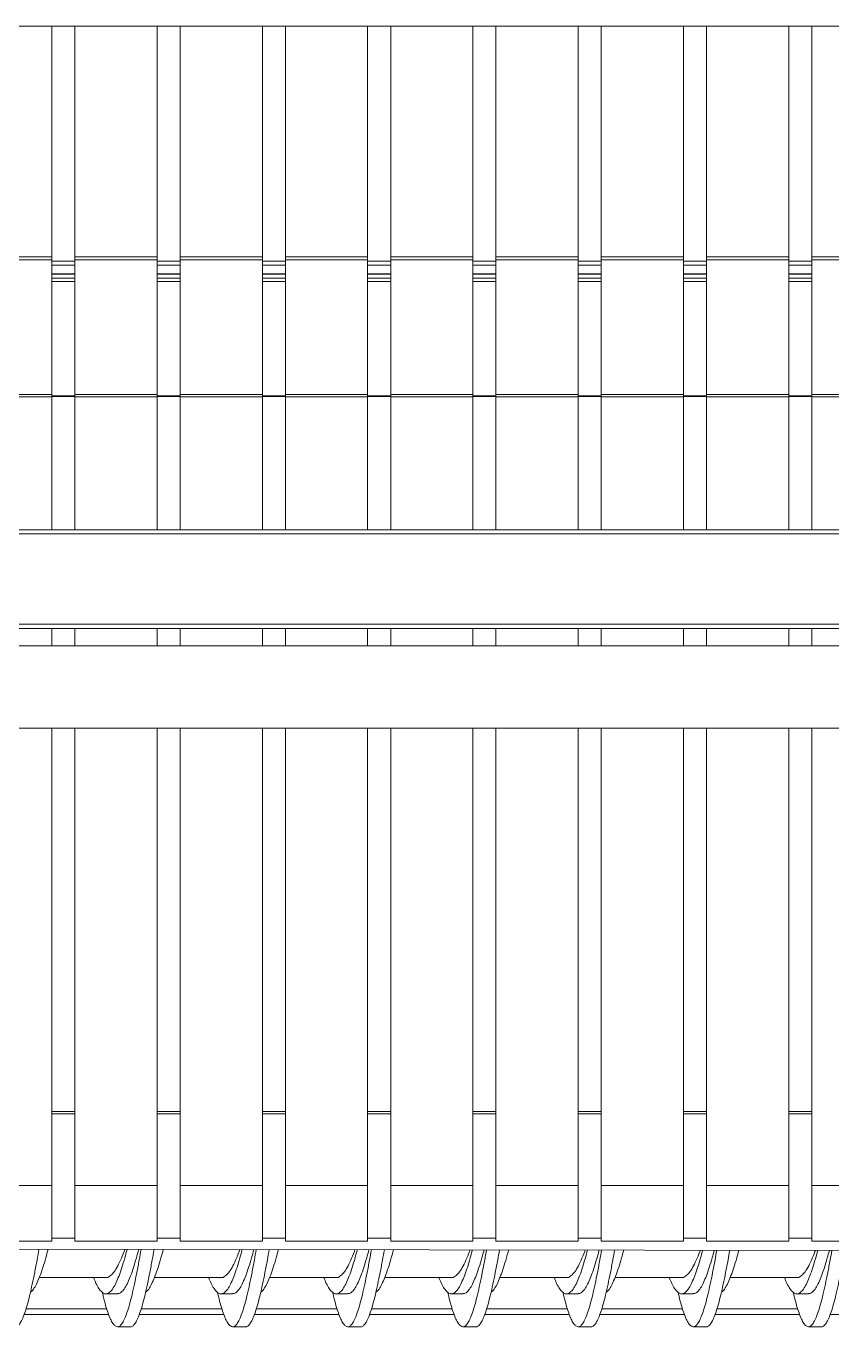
# Model space of a CAD drawing. Header units: millimetres. Extents: x 5343 to 29633, y -275 to 12336.
# Drawn here: x 25761 to 26251, y 1117 to 1908 of the extents above; entities that cross this region are included whole.
import ezdxf

# ---------------------------------------------------------------- set-up
doc = ezdxf.new("R2010")
doc.units = ezdxf.units.MM

msp = doc.modelspace()

# ---------------------------------------------------------------- linework, layer by layer
at = {"linetype": 'Continuous', "lineweight": 15}
for p, q in [((25168.71, 1907.91), (28445.71, 1907.91)), ((25777.08, 1767.62), (25777.08, 1907.91)), ((25791.08, 1767.62), (25791.08, 1907.91)), ((25841.08, 1767.62), (25841.08, 1907.91)), ((25855.08, 1767.62), (25855.08, 1907.91)), ((25905.08, 1767.62), (25905.08, 1907.91)), ((25919.08, 1767.62), (25919.08, 1907.91)), ((25969.08, 1767.62), (25969.08, 1907.91)), ((25983.08, 1767.62), (25983.08, 1907.91)), ((26033.08, 1767.62), (26033.08, 1907.91)), ((26047.08, 1767.62), (26047.08, 1907.91)), ((26097.08, 1767.62), (26097.08, 1907.91)), ((26111.08, 1767.62), (26111.08, 1907.91)), ((26161.08, 1767.62), (26161.08, 1907.91)), ((26175.08, 1767.62), (26175.08, 1907.91)), ((26225.08, 1767.62), (26225.08, 1907.91)), ((26239.08, 1767.62), (26239.08, 1907.91)), ((25777.08, 1767.62), (25727.08, 1767.62)), ((25777.08, 1765.81), (25727.08, 1765.81)), ((25777.08, 1765.81), (25777.08, 1767.62)), ((25777.08, 1683.94), (25777.08, 1765.81)), ((25791.08, 1765.03), (25777.08, 1765.03)), ((25841.08, 1767.62), (25791.08, 1767.62)), ((25791.08, 1765.81), (25791.08, 1767.62)), ((25841.08, 1765.81), (25791.08, 1765.81)), ((25791.08, 1683.94), (25791.08, 1765.81)), ((25841.08, 1765.81), (25841.08, 1767.62)), ((25841.08, 1683.94), (25841.08, 1765.81)), ((25855.08, 1765.03), (25841.08, 1765.03)), ((25905.08, 1767.62), (25855.08, 1767.62)), ((25855.08, 1765.81), (25855.08, 1767.62)), ((25905.08, 1765.81), (25855.08, 1765.81)), ((25855.08, 1683.94), (25855.08, 1765.81)), ((25905.08, 1765.81), (25905.08, 1767.62)), ((25905.08, 1683.94), (25905.08, 1765.81)), ((25919.08, 1765.03), (25905.08, 1765.03)), ((25969.08, 1767.62), (25919.08, 1767.62)), ((25919.08, 1765.81), (25919.08, 1767.62)), ((25969.08, 1765.81), (25919.08, 1765.81)), ((25919.08, 1683.94), (25919.08, 1765.81)), ((25969.08, 1765.81), (25969.08, 1767.62)), ((25969.08, 1683.94), (25969.08, 1765.81)), ((25983.08, 1765.03), (25969.08, 1765.03)), ((26033.08, 1767.62), (25983.08, 1767.62)), ((25983.08, 1765.81), (25983.08, 1767.62)), ((26033.08, 1765.81), (25983.08, 1765.81)), ((25983.08, 1683.94), (25983.08, 1765.81)), ((26033.08, 1765.81), (26033.08, 1767.62)), ((26033.08, 1683.94), (26033.08, 1765.81)), ((26047.08, 1765.03), (26033.08, 1765.03)), ((26097.08, 1767.62), (26047.08, 1767.62)), ((26047.08, 1765.81), (26047.08, 1767.62)), ((26097.08, 1765.81), (26047.08, 1765.81)), ((26047.08, 1683.94), (26047.08, 1765.81)), ((26097.08, 1765.81), (26097.08, 1767.62)), ((26097.08, 1683.94), (26097.08, 1765.81)), ((26111.08, 1765.03), (26097.08, 1765.03)), ((26161.08, 1767.62), (26111.08, 1767.62)), ((26111.08, 1765.81), (26111.08, 1767.62)), ((26161.08, 1765.81), (26111.08, 1765.81)), ((26111.08, 1683.94), (26111.08, 1765.81)), ((26161.08, 1765.81), (26161.08, 1767.62)), ((26161.08, 1683.94), (26161.08, 1765.81)), ((26175.08, 1765.03), (26161.08, 1765.03)), ((26225.08, 1767.62), (26175.08, 1767.62)), ((26175.08, 1765.81), (26175.08, 1767.62)), ((26225.08, 1765.81), (26175.08, 1765.81)), ((26175.08, 1683.94), (26175.08, 1765.81)), ((26225.08, 1765.81), (26225.08, 1767.62)), ((26225.08, 1683.94), (26225.08, 1765.81)), ((26239.08, 1765.03), (26225.08, 1765.03)), ((26289.08, 1767.62), (26239.08, 1767.62)), ((26239.08, 1765.81), (26239.08, 1767.62)), ((26289.08, 1765.81), (26239.08, 1765.81)), ((26239.08, 1683.94), (26239.08, 1765.81)), ((25791.08, 1762.55), (25777.08, 1762.55)), ((25791.08, 1757.21), (25777.08, 1757.21)), ((25777.08, 1757.13), (25791.08, 1757.13)), ((25855.08, 1762.55), (25841.08, 1762.55)), ((25855.08, 1757.21), (25841.08, 1757.21)), ((25841.08, 1757.13), (25855.08, 1757.13)), ((25919.08, 1762.55), (25905.08, 1762.55)), ((25919.08, 1757.21), (25905.08, 1757.21)), ((25905.08, 1757.13), (25919.08, 1757.13)), ((25983.08, 1762.55), (25969.08, 1762.55)), ((25983.08, 1757.21), (25969.08, 1757.21)), ((25969.08, 1757.13), (25983.08, 1757.13)), ((26047.08, 1762.55), (26033.08, 1762.55)), ((26047.08, 1757.21), (26033.08, 1757.21)), ((26033.08, 1757.13), (26047.08, 1757.13)), ((26111.08, 1762.55), (26097.08, 1762.55)), ((26111.08, 1757.21), (26097.08, 1757.21)), ((26097.08, 1757.13), (26111.08, 1757.13)), ((26175.08, 1762.55), (26161.08, 1762.55)), ((26175.08, 1757.21), (26161.08, 1757.21)), ((26161.08, 1757.13), (26175.08, 1757.13)), ((26239.08, 1762.55), (26225.08, 1762.55)), ((26239.08, 1757.21), (26225.08, 1757.21)), ((26225.08, 1757.13), (26239.08, 1757.13)), ((25791.08, 1754.62), (25777.08, 1754.62)), ((25791.08, 1752.72), (25777.08, 1752.72)), ((25855.08, 1754.62), (25841.08, 1754.62)), ((25855.08, 1752.72), (25841.08, 1752.72)), ((25919.08, 1754.62), (25905.08, 1754.62)), ((25919.08, 1752.72), (25905.08, 1752.72)), ((25983.08, 1754.62), (25969.08, 1754.62)), ((25983.08, 1752.72), (25969.08, 1752.72)), ((26047.08, 1754.62), (26033.08, 1754.62)), ((26047.08, 1752.72), (26033.08, 1752.72)), ((26111.08, 1754.62), (26097.08, 1754.62)), ((26111.08, 1752.72), (26097.08, 1752.72)), ((26175.08, 1754.62), (26161.08, 1754.62)), ((26175.08, 1752.72), (26161.08, 1752.72)), ((26239.08, 1754.62), (26225.08, 1754.62)), ((26239.08, 1752.72), (26225.08, 1752.72)), ((25777.08, 1683.94), (25727.08, 1683.94)), ((25777.08, 1682.48), (25727.08, 1682.48)), ((25777.08, 1682.48), (25777.08, 1683.94)), ((25791.08, 1683.15), (25777.08, 1683.15)), ((25791.08, 1682.82), (25777.08, 1682.82)), ((25777.08, 1601.78), (25777.08, 1682.48)), ((25841.08, 1683.94), (25791.08, 1683.94)), ((25791.08, 1682.48), (25791.08, 1683.94)), ((25841.08, 1682.48), (25791.08, 1682.48)), ((25791.08, 1601.78), (25791.08, 1682.48)), ((25841.08, 1682.48), (25841.08, 1683.94)), ((25855.08, 1683.15), (25841.08, 1683.15)), ((25855.08, 1682.82), (25841.08, 1682.82)), ((25841.08, 1601.78), (25841.08, 1682.48)), ((25905.08, 1683.94), (25855.08, 1683.94)), ((25855.08, 1682.48), (25855.08, 1683.94)), ((25905.08, 1682.48), (25855.08, 1682.48)), ((25855.08, 1601.78), (25855.08, 1682.48)), ((25905.08, 1682.48), (25905.08, 1683.94)), ((25919.08, 1683.15), (25905.08, 1683.15)), ((25919.08, 1682.82), (25905.08, 1682.82)), ((25905.08, 1601.78), (25905.08, 1682.48)), ((25969.08, 1683.94), (25919.08, 1683.94)), ((25919.08, 1682.48), (25919.08, 1683.94)), ((25969.08, 1682.48), (25919.08, 1682.48)), ((25919.08, 1601.78), (25919.08, 1682.48)), ((25969.08, 1682.48), (25969.08, 1683.94)), ((25983.08, 1683.15), (25969.08, 1683.15)), ((25983.08, 1682.82), (25969.08, 1682.82)), ((25969.08, 1601.78), (25969.08, 1682.48)), ((26033.08, 1683.94), (25983.08, 1683.94)), ((25983.08, 1682.48), (25983.08, 1683.94)), ((26033.08, 1682.48), (25983.08, 1682.48)), ((25983.08, 1601.78), (25983.08, 1682.48)), ((26033.08, 1682.48), (26033.08, 1683.94)), ((26047.08, 1683.15), (26033.08, 1683.15)), ((26047.08, 1682.82), (26033.08, 1682.82)), ((26033.08, 1601.78), (26033.08, 1682.48)), ((26097.08, 1683.94), (26047.08, 1683.94)), ((26047.08, 1682.48), (26047.08, 1683.94)), ((26097.08, 1682.48), (26047.08, 1682.48)), ((26047.08, 1601.78), (26047.08, 1682.48)), ((26097.08, 1682.48), (26097.08, 1683.94)), ((26111.08, 1683.15), (26097.08, 1683.15)), ((26111.08, 1682.82), (26097.08, 1682.82)), ((26097.08, 1601.78), (26097.08, 1682.48)), ((26161.08, 1683.94), (26111.08, 1683.94)), ((26111.08, 1682.48), (26111.08, 1683.94)), ((26161.08, 1682.48), (26111.08, 1682.48)), ((26111.08, 1601.78), (26111.08, 1682.48)), ((26161.08, 1682.48), (26161.08, 1683.94)), ((26175.08, 1683.15), (26161.08, 1683.15)), ((26175.08, 1682.82), (26161.08, 1682.82)), ((26161.08, 1601.78), (26161.08, 1682.48)), ((26225.08, 1683.94), (26175.08, 1683.94)), ((26175.08, 1682.48), (26175.08, 1683.94)), ((26225.08, 1682.48), (26175.08, 1682.48)), ((26175.08, 1601.78), (26175.08, 1682.48)), ((26225.08, 1682.48), (26225.08, 1683.94)), ((26239.08, 1683.15), (26225.08, 1683.15)), ((26239.08, 1682.82), (26225.08, 1682.82)), ((26225.08, 1601.78), (26225.08, 1682.48)), ((26289.08, 1683.94), (26239.08, 1683.94)), ((26239.08, 1682.48), (26239.08, 1683.94)), ((26289.08, 1682.48), (26239.08, 1682.48)), ((26239.08, 1601.78), (26239.08, 1682.48)), ((28521.43, 1599.28), (25080.14, 1599.28)), ((25080.64, 1601.78), (28520.93, 1601.78)), ((25080.14, 1544.28), (28521.43, 1544.28)), ((28521.29, 1541.78), (25080.29, 1541.78)), ((25777.08, 1531.24), (25777.08, 1541.78)), ((25791.08, 1531.24), (25791.08, 1541.78)), ((25841.08, 1531.24), (25841.08, 1541.78)), ((25855.08, 1531.24), (25855.08, 1541.78)), ((25905.08, 1531.24), (25905.08, 1541.78)), ((25919.08, 1531.24), (25919.08, 1541.78)), ((25969.08, 1531.24), (25969.08, 1541.78)), ((25983.08, 1531.24), (25983.08, 1541.78)), ((26033.08, 1531.24), (26033.08, 1541.78)), ((26047.08, 1531.24), (26047.08, 1541.78)), ((26097.08, 1531.24), (26097.08, 1541.78)), ((26111.08, 1531.24), (26111.08, 1541.78)), ((26161.08, 1531.24), (26161.08, 1541.78)), ((26175.08, 1531.24), (26175.08, 1541.78)), ((26225.08, 1531.24), (26225.08, 1541.78)), ((26239.08, 1531.24), (26239.08, 1541.78)), ((28244.79, 1531.24), (25356.79, 1531.24)), ((25160.39, 1481.24), (28447.39, 1481.24)), ((25777.08, 1203.3), (25777.08, 1481.24)), ((25791.08, 1203.3), (25791.08, 1481.24)), ((25841.08, 1203.3), (25841.08, 1481.24)), ((25855.08, 1203.3), (25855.08, 1481.24)), ((25905.08, 1203.3), (25905.08, 1481.24)), ((25919.08, 1203.3), (25919.08, 1481.24)), ((25969.08, 1203.3), (25969.08, 1481.24)), ((25983.08, 1203.3), (25983.08, 1481.24)), ((26033.08, 1203.3), (26033.08, 1481.24)), ((26047.08, 1203.3), (26047.08, 1481.24)), ((26097.08, 1203.3), (26097.08, 1481.24)), ((26111.08, 1203.3), (26111.08, 1481.24)), ((26161.08, 1203.3), (26161.08, 1481.24)), ((26175.08, 1203.3), (26175.08, 1481.24)), ((26225.08, 1203.3), (26225.08, 1481.24)), ((26239.08, 1203.3), (26239.08, 1481.24)), ((25791.08, 1248.25), (25777.08, 1248.25)), ((25777.08, 1246.68), (25791.08, 1246.68)), ((25855.08, 1248.25), (25841.08, 1248.25)), ((25841.08, 1246.68), (25855.08, 1246.68)), ((25919.08, 1248.25), (25905.08, 1248.25)), ((25905.08, 1246.68), (25919.08, 1246.68)), ((25983.08, 1248.25), (25969.08, 1248.25)), ((25969.08, 1246.68), (25983.08, 1246.68)), ((26047.08, 1248.25), (26033.08, 1248.25)), ((26033.08, 1246.68), (26047.08, 1246.68)), ((26111.08, 1248.25), (26097.08, 1248.25)), ((26097.08, 1246.68), (26111.08, 1246.68)), ((26175.08, 1248.25), (26161.08, 1248.25)), ((26161.08, 1246.68), (26175.08, 1246.68)), ((26239.08, 1248.25), (26225.08, 1248.25)), ((26225.08, 1246.68), (26239.08, 1246.68)), ((25777.08, 1203.3), (25727.08, 1203.3)), ((25777.08, 1169.42), (25777.08, 1203.3)), ((25841.08, 1203.3), (25791.08, 1203.3)), ((25791.08, 1169.42), (25791.08, 1203.3)), ((25841.08, 1169.42), (25841.08, 1203.3)), ((25905.08, 1203.3), (25855.08, 1203.3)), ((25855.08, 1169.42), (25855.08, 1203.3)), ((25905.08, 1169.42), (25905.08, 1203.3)), ((25969.08, 1203.3), (25919.08, 1203.3)), ((25919.08, 1169.42), (25919.08, 1203.3)), ((25969.08, 1169.42), (25969.08, 1203.3)), ((26033.08, 1203.3), (25983.08, 1203.3)), ((25983.08, 1169.42), (25983.08, 1203.3)), ((26033.08, 1169.42), (26033.08, 1203.3)), ((26097.08, 1203.3), (26047.08, 1203.3)), ((26047.08, 1169.42), (26047.08, 1203.3)), ((26097.08, 1169.42), (26097.08, 1203.3)), ((26161.08, 1203.3), (26111.08, 1203.3)), ((26111.08, 1169.42), (26111.08, 1203.3)), ((26161.08, 1169.42), (26161.08, 1203.3)), ((26225.08, 1203.3), (26175.08, 1203.3)), ((26175.08, 1169.42), (26175.08, 1203.3)), ((26225.08, 1169.42), (26225.08, 1203.3)), ((26289.08, 1203.3), (26239.08, 1203.3)), ((26239.08, 1169.42), (26239.08, 1203.3)), ((25777.08, 1171.28), (25791.08, 1171.28)), ((25841.08, 1171.28), (25855.08, 1171.28)), ((25905.08, 1171.28), (25919.08, 1171.28)), ((25969.08, 1171.28), (25983.08, 1171.28)), ((26033.08, 1171.28), (26047.08, 1171.28)), ((26097.08, 1171.28), (26111.08, 1171.28)), ((26161.08, 1171.28), (26175.08, 1171.28)), ((26225.08, 1171.28), (26239.08, 1171.28)), ((26726.22, 1162.85), (25154.1, 1165.52)), ((25727.08, 1169.42), (25777.08, 1169.42)), ((25791.08, 1169.42), (25841.08, 1169.42)), ((25855.08, 1169.42), (25905.08, 1169.42)), ((25919.08, 1169.42), (25969.08, 1169.42)), ((25983.08, 1169.42), (26033.08, 1169.42)), ((26047.08, 1169.42), (26097.08, 1169.42)), ((26111.08, 1169.42), (26161.08, 1169.42)), ((26175.08, 1169.42), (26225.08, 1169.42)), ((26239.08, 1169.42), (26289.08, 1169.42)), ((25769.47, 1147.28), (25809.95, 1147.28)), ((25839.47, 1147.28), (25879.95, 1147.28)), ((25909.47, 1147.28), (25949.95, 1147.28)), ((25979.47, 1147.28), (26019.95, 1147.28)), ((26049.47, 1147.28), (26089.95, 1147.28)), ((26119.47, 1147.28), (26159.95, 1147.28)), ((26189.47, 1147.28), (26229.95, 1147.28)), ((25809.95, 1137.36), (25817.01, 1137.36)), ((25879.95, 1137.36), (25887.01, 1137.36)), ((25949.95, 1137.36), (25957.01, 1137.36)), ((26019.95, 1137.36), (26027.01, 1137.36)), ((26089.95, 1137.36), (26097.01, 1137.36)), ((26159.95, 1137.36), (26167.01, 1137.36)), ((26229.95, 1137.36), (26237.01, 1137.36)), ((25811.66, 1124.79), (25760.23, 1124.79)), ((25810.49, 1128.29), (25761.42, 1128.29)), ((25881.66, 1124.79), (25830.23, 1124.79)), ((25880.49, 1128.29), (25831.42, 1128.29)), ((25951.66, 1124.79), (25900.23, 1124.79)), ((25950.49, 1128.29), (25901.42, 1128.29)), ((26021.66, 1124.79), (25970.23, 1124.79)), ((26020.49, 1128.29), (25971.42, 1128.29)), ((26091.66, 1124.79), (26040.23, 1124.79)), ((26090.49, 1128.29), (26041.42, 1128.29)), ((26161.66, 1124.79), (26110.23, 1124.79)), ((26160.49, 1128.29), (26111.42, 1128.29)), ((26231.66, 1124.79), (26180.23, 1124.79)), ((26230.49, 1128.29), (26181.42, 1128.29)), ((26301.66, 1124.79), (26250.23, 1124.79)), ((25817.01, 1117.36), (25824.9, 1117.36)), ((25887.01, 1117.36), (25894.9, 1117.36)), ((25957.01, 1117.36), (25964.9, 1117.36)), ((26027.01, 1117.36), (26034.9, 1117.36)), ((26097.01, 1117.36), (26104.9, 1117.36)), ((26167.01, 1117.36), (26174.9, 1117.36)), ((26237.01, 1117.36), (26244.9, 1117.36))]:
    msp.add_line(p, q, dxfattribs=at)
for points, knots in [([(25769.29, 1164.47), (25768.91, 1162.31), (25768.03, 1157.43), (25766.68, 1150.3), (25765.21, 1143.17), (25763.76, 1136.71), (25762.3, 1131.03), (25760.84, 1126.22), (25759.38, 1122.39), (25757.92, 1119.54), (25756.47, 1117.89), (25755.46, 1117.2), (25754.93, 1117.38), (25754.9, 1117.4)], [0, 0, 0, 0, 0.080746, 0.181995, 0.283325, 0.384552, 0.485845, 0.587138, 0.688365, 0.789695, 0.890944, 0.992193, 1, 1, 1, 1]), ([(25774.9, 1164.46), (25774.41, 1162.68), (25773.34, 1158.76), (25771.69, 1153.34), (25769.94, 1148.28), (25768.19, 1144.05), (25766.44, 1140.83), (25765.07, 1138.9), (25764.29, 1138.43), (25764.09, 1138.31)], [0, 0, 0, 0, 0.135078, 0.297007, 0.458935, 0.620782, 0.782628, 0.944557, 1, 1, 1, 1]), ([(25822.88, 1164.38), (25822.4, 1162.63), (25821.34, 1158.73), (25819.69, 1153.34), (25817.94, 1148.27), (25816.19, 1144.06), (25814.44, 1140.78), (25812.69, 1138.53), (25810.94, 1137.35), (25809.19, 1137.28), (25807.44, 1138.31), (25805.69, 1140.45), (25804.02, 1143.39), (25802.93, 1146.05), (25802.42, 1147.28)], [0, 0, 0, 0, 0.070285, 0.155868, 0.24145, 0.326988, 0.412527, 0.498109, 0.583692, 0.66923, 0.754769, 0.840351, 0.925933, 1, 1, 1, 1]), ([(25831.39, 1164.37), (25831.01, 1162.24), (25830.14, 1157.4), (25828.79, 1150.3), (25827.33, 1143.17), (25825.87, 1136.71), (25824.41, 1131.03), (25822.95, 1126.23), (25821.5, 1122.38), (25820.04, 1119.56), (25818.58, 1117.82), (25817.12, 1117.18), (25815.66, 1117.65), (25814.21, 1119.22), (25812.75, 1121.88), (25811.29, 1125.56), (25809.83, 1130.26), (25808.68, 1134.54), (25808.01, 1137.47), (25807.83, 1138.27)], [0, 0, 0, 0, 0.048541, 0.110422, 0.172353, 0.234222, 0.29613, 0.358039, 0.419907, 0.481838, 0.54372, 0.605602, 0.667533, 0.729401, 0.79131, 0.853218, 0.915087, 0.977018, 1, 1, 1, 1]), ([(25809.95, 1147.32), (25809.99, 1147.3), (25810.76, 1147.08), (25812.25, 1147.9), (25814.44, 1149.85), (25816.63, 1153.19), (25818.82, 1157.66), (25820.42, 1161.5), (25821.3, 1163.96), (25821.45, 1164.39)], [0, 0, 0, 0, 0.009735, 0.199955, 0.390168, 0.580377, 0.770581, 0.960783, 1, 1, 1, 1]), ([(25829.93, 1164.37), (25829.45, 1162.62), (25828.39, 1158.73), (25826.75, 1153.34), (25825, 1148.27), (25823.25, 1144.06), (25821.5, 1140.77), (25819.75, 1138.56), (25818.25, 1137.42), (25817.34, 1137.48), (25817.01, 1137.49)], [0, 0, 0, 0, 0.110992, 0.246455, 0.381917, 0.51731, 0.652703, 0.788165, 0.923628, 1, 1, 1, 1]), ([(25839.27, 1164.36), (25838.89, 1162.23), (25838.03, 1157.39), (25836.68, 1150.3), (25835.21, 1143.17), (25833.76, 1136.71), (25832.3, 1131.03), (25830.84, 1126.22), (25829.38, 1122.39), (25827.92, 1119.54), (25826.47, 1117.89), (25825.46, 1117.2), (25824.93, 1117.38), (25824.9, 1117.4)], [0, 0, 0, 0, 0.079371, 0.180771, 0.282253, 0.383631, 0.485076, 0.58652, 0.687899, 0.78938, 0.89078, 0.992181, 1, 1, 1, 1]), ([(25844.87, 1164.35), (25844.39, 1162.6), (25843.33, 1158.72), (25841.69, 1153.34), (25839.94, 1148.28), (25838.19, 1144.05), (25836.44, 1140.83), (25835.07, 1138.9), (25834.29, 1138.43), (25834.09, 1138.31)], [0, 0, 0, 0, 0.132431, 0.294855, 0.457279, 0.619621, 0.781963, 0.944387, 1, 1, 1, 1]), ([(25892.84, 1164.26), (25892.38, 1162.55), (25891.33, 1158.69), (25889.69, 1153.34), (25887.94, 1148.27), (25886.19, 1144.06), (25884.44, 1140.78), (25882.69, 1138.53), (25880.94, 1137.35), (25879.19, 1137.28), (25877.44, 1138.31), (25875.69, 1140.45), (25874.02, 1143.39), (25872.93, 1146.05), (25872.42, 1147.28)], [0, 0, 0, 0, 0.068784, 0.154504, 0.240225, 0.325901, 0.411578, 0.497299, 0.583019, 0.668696, 0.754373, 0.840093, 0.925814, 1, 1, 1, 1]), ([(25901.37, 1164.25), (25900.99, 1162.16), (25900.13, 1157.36), (25898.79, 1150.3), (25897.33, 1143.17), (25895.87, 1136.71), (25894.41, 1131.03), (25892.95, 1126.23), (25891.5, 1122.38), (25890.04, 1119.56), (25888.58, 1117.82), (25887.12, 1117.18), (25885.66, 1117.65), (25884.21, 1119.22), (25882.75, 1121.88), (25881.29, 1125.56), (25879.83, 1130.26), (25878.68, 1134.54), (25878.01, 1137.47), (25877.83, 1138.27)], [0, 0, 0, 0, 0.047671, 0.109609, 0.171597, 0.233522, 0.295487, 0.357452, 0.419377, 0.481365, 0.543303, 0.605241, 0.667229, 0.729154, 0.791119, 0.853084, 0.915009, 0.976997, 1, 1, 1, 1]), ([(25879.95, 1147.32), (25879.99, 1147.3), (25880.76, 1147.08), (25882.25, 1147.9), (25884.44, 1149.85), (25886.63, 1153.19), (25888.82, 1157.66), (25890.41, 1161.46), (25891.27, 1163.89), (25891.41, 1164.27)], [0, 0, 0, 0, 0.009771, 0.200702, 0.391625, 0.582544, 0.773458, 0.96437, 1, 1, 1, 1]), ([(25899.9, 1164.25), (25899.43, 1162.54), (25898.38, 1158.69), (25896.75, 1153.34), (25895, 1148.27), (25893.25, 1144.06), (25891.5, 1140.77), (25889.75, 1138.56), (25888.25, 1137.42), (25887.34, 1137.48), (25887.01, 1137.49)], [0, 0, 0, 0, 0.108717, 0.244526, 0.380335, 0.516075, 0.651814, 0.787623, 0.923432, 1, 1, 1, 1]), ([(25909.25, 1164.24), (25908.88, 1162.15), (25908.02, 1157.36), (25906.68, 1150.3), (25905.21, 1143.17), (25903.76, 1136.71), (25902.3, 1131.03), (25900.84, 1126.22), (25899.38, 1122.39), (25897.92, 1119.54), (25896.47, 1117.89), (25895.46, 1117.2), (25894.93, 1117.38), (25894.9, 1117.4)], [0, 0, 0, 0, 0.077992, 0.179544, 0.281177, 0.382708, 0.484304, 0.585901, 0.687431, 0.789064, 0.890617, 0.992169, 1, 1, 1, 1]), ([(25914.83, 1164.23), (25914.37, 1162.52), (25913.32, 1158.68), (25911.69, 1153.34), (25909.94, 1148.28), (25908.19, 1144.05), (25906.44, 1140.83), (25905.07, 1138.9), (25904.29, 1138.43), (25904.09, 1138.31)], [0, 0, 0, 0, 0.129767, 0.29269, 0.455613, 0.618453, 0.781293, 0.944216, 1, 1, 1, 1]), ([(25962.81, 1164.15), (25962.36, 1162.47), (25961.32, 1158.66), (25959.69, 1153.34), (25957.94, 1148.27), (25956.19, 1144.06), (25954.44, 1140.78), (25952.69, 1138.53), (25950.94, 1137.35), (25949.19, 1137.28), (25947.44, 1138.31), (25945.69, 1140.45), (25944.02, 1143.39), (25942.93, 1146.05), (25942.42, 1147.28)], [0, 0, 0, 0, 0.067277, 0.1531362, 0.2389953, 0.3248108, 0.4106262, 0.4964854, 0.5823445, 0.66816, 0.7539754, 0.8398346, 0.9256938, 1, 1, 1, 1]), ([(25971.35, 1164.13), (25970.98, 1162.08), (25970.13, 1157.32), (25968.79, 1150.3), (25967.33, 1143.17), (25965.87, 1136.71), (25964.41, 1131.03), (25962.95, 1126.23), (25961.5, 1122.38), (25960.04, 1119.56), (25958.58, 1117.82), (25957.12, 1117.18), (25955.66, 1117.65), (25954.21, 1119.22), (25952.75, 1121.88), (25951.29, 1125.56), (25949.83, 1130.26), (25948.68, 1134.54), (25948.01, 1137.47), (25947.83, 1138.27)], [0, 0, 0, 0, 0.0468, 0.108795, 0.170839, 0.232821, 0.294843, 0.356865, 0.418846, 0.48089, 0.542885, 0.60488, 0.666925, 0.728906, 0.790928, 0.85295, 0.914931, 0.976976, 1, 1, 1, 1]), ([(25949.95, 1147.32), (25949.99, 1147.3), (25950.76, 1147.08), (25952.25, 1147.9), (25954.44, 1149.85), (25956.63, 1153.19), (25958.82, 1157.66), (25960.4, 1161.42), (25961.25, 1163.81), (25961.37, 1164.15)], [0, 0, 0, 0, 0.0098081, 0.2014538, 0.3930931, 0.5847271, 0.7763573, 0.9679849, 1, 1, 1, 1]), ([(25969.87, 1164.13), (25969.41, 1162.46), (25968.37, 1158.65), (25966.75, 1153.34), (25965, 1148.27), (25963.25, 1144.06), (25961.5, 1140.77), (25959.75, 1138.56), (25958.25, 1137.42), (25957.34, 1137.48), (25957.01, 1137.49)], [0, 0, 0, 0, 0.106431, 0.242588, 0.378745, 0.514833, 0.650921, 0.787078, 0.923236, 1, 1, 1, 1]), ([(25979.23, 1164.12), (25978.86, 1162.07), (25978.01, 1157.32), (25976.68, 1150.3), (25975.21, 1143.17), (25973.76, 1136.71), (25972.3, 1131.03), (25970.84, 1126.22), (25969.38, 1122.39), (25967.92, 1119.54), (25966.47, 1117.89), (25965.46, 1117.2), (25964.93, 1117.38), (25964.9, 1117.4)], [0, 0, 0, 0, 0.076608, 0.178313, 0.280099, 0.381781, 0.48353, 0.585279, 0.686962, 0.788748, 0.890453, 0.992157, 1, 1, 1, 1]), ([(25984.8, 1164.11), (25984.35, 1162.44), (25983.31, 1158.64), (25981.69, 1153.34), (25979.94, 1148.28), (25978.19, 1144.05), (25976.44, 1140.83), (25975.07, 1138.9), (25974.29, 1138.43), (25974.09, 1138.31)], [0, 0, 0, 0, 0.1270874, 0.2905121, 0.4539368, 0.6172782, 0.7806197, 0.9440444, 1, 1, 1, 1]), ([(26032.78, 1164.03), (26032.33, 1162.39), (26031.3, 1158.62), (26029.69, 1153.34), (26027.94, 1148.27), (26026.19, 1144.06), (26024.44, 1140.78), (26022.69, 1138.53), (26020.94, 1137.35), (26019.19, 1137.28), (26017.44, 1138.31), (26015.69, 1140.45), (26014.02, 1143.39), (26012.93, 1146.05), (26012.42, 1147.28)], [0, 0, 0, 0, 0.065765, 0.151764, 0.237762, 0.323717, 0.409671, 0.495669, 0.581668, 0.667622, 0.753577, 0.839575, 0.925573, 1, 1, 1, 1]), ([(26041.33, 1164.01), (26040.97, 1162), (26040.12, 1157.28), (26038.79, 1150.3), (26037.33, 1143.17), (26035.87, 1136.71), (26034.41, 1131.03), (26032.95, 1126.23), (26031.5, 1122.38), (26030.04, 1119.56), (26028.58, 1117.82), (26027.12, 1117.18), (26025.66, 1117.65), (26024.21, 1119.22), (26022.75, 1121.88), (26021.29, 1125.56), (26019.83, 1130.26), (26018.68, 1134.54), (26018.01, 1137.47), (26017.83, 1138.27)], [0, 0, 0, 0, 0.045928, 0.107979, 0.17008, 0.232119, 0.294197, 0.356276, 0.418314, 0.480415, 0.542467, 0.604519, 0.66662, 0.728658, 0.790737, 0.852815, 0.914853, 0.976955, 1, 1, 1, 1]), ([(26019.95, 1147.32), (26019.99, 1147.3), (26020.76, 1147.08), (26022.25, 1147.9), (26024.44, 1149.85), (26026.63, 1153.19), (26028.82, 1157.66), (26030.38, 1161.39), (26031.22, 1163.73), (26031.33, 1164.03)], [0, 0, 0, 0, 0.009845, 0.202212, 0.394572, 0.586927, 0.779278, 0.971627, 1, 1, 1, 1]), ([(26039.83, 1164.01), (26039.39, 1162.38), (26038.36, 1158.61), (26036.75, 1153.34), (26035, 1148.27), (26033.25, 1144.06), (26031.5, 1140.77), (26029.75, 1138.56), (26028.25, 1137.42), (26027.34, 1137.48), (26027.01, 1137.49)], [0, 0, 0, 0, 0.104132, 0.24064, 0.377147, 0.513585, 0.650023, 0.786531, 0.923038, 1, 1, 1, 1]), ([(26049.21, 1164), (26048.85, 1162), (26048.01, 1157.28), (26046.68, 1150.3), (26045.21, 1143.17), (26043.76, 1136.71), (26042.3, 1131.03), (26040.84, 1126.22), (26039.38, 1122.39), (26037.92, 1119.54), (26036.47, 1117.89), (26035.46, 1117.2), (26034.93, 1117.38), (26034.9, 1117.4)], [0, 0, 0, 0, 0.075221, 0.177078, 0.279017, 0.380852, 0.482754, 0.584656, 0.686492, 0.78843, 0.890288, 0.992146, 1, 1, 1, 1]), ([(26054.77, 1163.99), (26054.33, 1162.37), (26053.3, 1158.61), (26051.69, 1153.34), (26049.94, 1148.28), (26048.19, 1144.05), (26046.44, 1140.83), (26045.07, 1138.9), (26044.29, 1138.43), (26044.09, 1138.31)], [0, 0, 0, 0, 0.124391, 0.28832, 0.45225, 0.616096, 0.779942, 0.943872, 1, 1, 1, 1]), ([(26102.75, 1163.91), (26102.31, 1162.31), (26101.29, 1158.58), (26099.69, 1153.34), (26097.94, 1148.27), (26096.19, 1144.06), (26094.44, 1140.78), (26092.69, 1138.53), (26090.94, 1137.35), (26089.19, 1137.28), (26087.44, 1138.31), (26085.69, 1140.45), (26084.02, 1143.39), (26082.93, 1146.05), (26082.42, 1147.28)], [0, 0, 0, 0, 0.064249, 0.150387, 0.236525, 0.322619, 0.408713, 0.494851, 0.580989, 0.667083, 0.753177, 0.839315, 0.925453, 1, 1, 1, 1]), ([(26111.3, 1163.89), (26110.95, 1161.93), (26110.11, 1157.25), (26108.79, 1150.3), (26107.33, 1143.17), (26105.87, 1136.71), (26104.41, 1131.03), (26102.95, 1126.23), (26101.5, 1122.38), (26100.04, 1119.56), (26098.58, 1117.82), (26097.12, 1117.18), (26095.66, 1117.65), (26094.21, 1119.22), (26092.75, 1121.88), (26091.29, 1125.56), (26089.83, 1130.26), (26088.68, 1134.54), (26088.01, 1137.47), (26087.83, 1138.27)], [0, 0, 0, 0, 0.045053, 0.107162, 0.16932, 0.231415, 0.29355, 0.355686, 0.417781, 0.479939, 0.542048, 0.604156, 0.666314, 0.728409, 0.790545, 0.85268, 0.914775, 0.976934, 1, 1, 1, 1]), ([(26089.95, 1147.32), (26089.99, 1147.3), (26090.76, 1147.08), (26092.25, 1147.9), (26094.44, 1149.85), (26096.63, 1153.19), (26098.82, 1157.66), (26100.37, 1161.35), (26101.19, 1163.65), (26101.28, 1163.91)], [0, 0, 0, 0, 0.009882, 0.202975, 0.396062, 0.589143, 0.782221, 0.975296, 1, 1, 1, 1]), ([(26109.8, 1163.9), (26109.37, 1162.3), (26108.35, 1158.58), (26106.75, 1153.34), (26105, 1148.27), (26103.25, 1144.06), (26101.5, 1140.77), (26099.75, 1138.56), (26098.25, 1137.42), (26097.34, 1137.48), (26097.01, 1137.49)], [0, 0, 0, 0, 0.101822, 0.238681, 0.375541, 0.512331, 0.649121, 0.78598, 0.92284, 1, 1, 1, 1]), ([(26119.19, 1163.88), (26118.84, 1161.92), (26118, 1157.24), (26116.68, 1150.3), (26115.21, 1143.17), (26113.76, 1136.71), (26112.3, 1131.03), (26110.84, 1126.22), (26109.38, 1122.39), (26107.92, 1119.54), (26106.47, 1117.89), (26105.46, 1117.2), (26104.93, 1117.38), (26104.9, 1117.4)], [0, 0, 0, 0, 0.0738288, 0.1758397, 0.2779319, 0.3799206, 0.4819758, 0.5840311, 0.6860198, 0.788112, 0.8901229, 0.9921338, 1, 1, 1, 1]), ([(26124.74, 1163.87), (26124.3, 1162.29), (26123.29, 1158.57), (26121.69, 1153.34), (26119.94, 1148.28), (26118.19, 1144.05), (26116.44, 1140.83), (26115.07, 1138.9), (26114.29, 1138.43), (26114.09, 1138.31)], [0, 0, 0, 0, 0.121678, 0.286115, 0.450553, 0.614906, 0.77926, 0.943698, 1, 1, 1, 1]), ([(26172.71, 1163.79), (26172.29, 1162.23), (26171.28, 1158.54), (26169.69, 1153.34), (26167.94, 1148.27), (26166.19, 1144.06), (26164.44, 1140.78), (26162.69, 1138.53), (26160.94, 1137.35), (26159.19, 1137.28), (26157.44, 1138.31), (26155.69, 1140.45), (26154.02, 1143.39), (26152.93, 1146.05), (26152.42, 1147.28)], [0, 0, 0, 0, 0.062728, 0.149006, 0.235284, 0.321518, 0.407752, 0.49403, 0.580307, 0.666541, 0.752775, 0.839053, 0.925331, 1, 1, 1, 1]), ([(26181.28, 1163.77), (26180.94, 1161.85), (26180.11, 1157.21), (26178.79, 1150.3), (26177.33, 1143.17), (26175.87, 1136.71), (26174.41, 1131.03), (26172.95, 1126.23), (26171.5, 1122.38), (26170.04, 1119.56), (26168.58, 1117.82), (26167.12, 1117.18), (26165.66, 1117.65), (26164.21, 1119.22), (26162.75, 1121.88), (26161.29, 1125.56), (26159.83, 1130.26), (26158.68, 1134.54), (26158.01, 1137.47), (26157.83, 1138.27)], [0, 0, 0, 0, 0.044177, 0.106343, 0.168558, 0.23071, 0.292903, 0.355095, 0.417247, 0.479462, 0.541628, 0.603793, 0.666008, 0.72816, 0.790353, 0.852545, 0.914697, 0.976912, 1, 1, 1, 1]), ([(26159.95, 1147.32), (26159.99, 1147.3), (26160.76, 1147.08), (26162.25, 1147.9), (26164.44, 1149.85), (26166.63, 1153.19), (26168.82, 1157.67), (26170.35, 1161.31), (26171.16, 1163.57), (26171.24, 1163.79)], [0, 0, 0, 0, 0.00992, 0.203745, 0.397563, 0.591377, 0.785186, 0.978993, 1, 1, 1, 1]), ([(26179.77, 1163.78), (26179.34, 1162.23), (26178.34, 1158.54), (26176.75, 1153.34), (26175, 1148.27), (26173.25, 1144.06), (26171.5, 1140.77), (26169.75, 1138.56), (26168.25, 1137.42), (26167.34, 1137.48), (26167.01, 1137.49)], [0, 0, 0, 0, 0.099499, 0.236713, 0.373926, 0.51107, 0.648213, 0.785427, 0.92264, 1, 1, 1, 1]), ([(26189.17, 1163.76), (26188.82, 1161.84), (26187.99, 1157.2), (26186.68, 1150.3), (26185.21, 1143.17), (26183.76, 1136.71), (26182.3, 1131.03), (26180.84, 1126.22), (26179.38, 1122.39), (26177.92, 1119.54), (26176.47, 1117.89), (26175.46, 1117.2), (26174.93, 1117.38), (26174.9, 1117.4)], [0, 0, 0, 0, 0.072433, 0.174597, 0.276844, 0.378986, 0.481195, 0.583404, 0.685547, 0.787793, 0.889957, 0.992122, 1, 1, 1, 1]), ([(26194.7, 1163.75), (26194.28, 1162.21), (26193.28, 1158.53), (26191.69, 1153.34), (26189.94, 1148.28), (26188.19, 1144.05), (26186.44, 1140.83), (26185.07, 1138.9), (26184.29, 1138.43), (26184.09, 1138.31)], [0, 0, 0, 0, 0.118948, 0.283896, 0.448845, 0.613709, 0.778574, 0.943523, 1, 1, 1, 1]), ([(26242.68, 1163.67), (26242.27, 1162.16), (26241.27, 1158.51), (26239.69, 1153.34), (26237.94, 1148.27), (26236.19, 1144.06), (26234.44, 1140.78), (26232.69, 1138.53), (26230.94, 1137.35), (26229.19, 1137.28), (26227.44, 1138.31), (26225.69, 1140.45), (26224.02, 1143.39), (26222.93, 1146.05), (26222.42, 1147.28)], [0, 0, 0, 0, 0.0612015, 0.1476199, 0.2340383, 0.3204127, 0.4067872, 0.4932056, 0.579624, 0.6659985, 0.7523729, 0.8387913, 0.9252097, 1, 1, 1, 1]), ([(26251.26, 1163.65), (26250.92, 1161.77), (26250.1, 1157.17), (26248.79, 1150.3), (26247.33, 1143.17), (26245.87, 1136.71), (26244.41, 1131.03), (26242.95, 1126.23), (26241.5, 1122.38), (26240.04, 1119.56), (26238.58, 1117.82), (26237.12, 1117.18), (26235.66, 1117.65), (26234.21, 1119.22), (26232.75, 1121.88), (26231.29, 1125.56), (26229.83, 1130.26), (26228.68, 1134.54), (26228.01, 1137.47), (26227.83, 1138.27)], [0, 0, 0, 0, 0.0433, 0.105523, 0.167795, 0.230004, 0.292253, 0.354503, 0.416712, 0.478984, 0.541207, 0.603429, 0.665702, 0.727911, 0.79016, 0.85241, 0.914619, 0.976891, 1, 1, 1, 1]), ([(26229.95, 1147.32), (26229.99, 1147.3), (26230.76, 1147.08), (26232.25, 1147.9), (26234.44, 1149.85), (26236.63, 1153.19), (26238.82, 1157.67), (26240.34, 1161.27), (26241.13, 1163.49), (26241.2, 1163.67)], [0, 0, 0, 0, 0.0099574, 0.20452, 0.3990761, 0.593627, 0.7881738, 0.9827181, 1, 1, 1, 1]), ([(26249.73, 1163.66), (26249.32, 1162.15), (26248.33, 1158.5), (26246.75, 1153.34), (26245, 1148.27), (26243.25, 1144.06), (26241.5, 1140.77), (26239.75, 1138.56), (26238.25, 1137.42), (26237.34, 1137.48), (26237.01, 1137.49)], [0, 0, 0, 0, 0.097165, 0.234734, 0.372303, 0.509802, 0.647301, 0.784871, 0.92244, 1, 1, 1, 1]), ([(26259.14, 1163.64), (26258.81, 1161.76), (26257.98, 1157.16), (26256.68, 1150.3), (26255.21, 1143.17), (26253.76, 1136.71), (26252.3, 1131.03), (26250.84, 1126.22), (26249.38, 1122.39), (26247.92, 1119.54), (26246.47, 1117.89), (26245.46, 1117.2), (26244.93, 1117.38), (26244.9, 1117.4)], [0, 0, 0, 0, 0.071033, 0.173351, 0.275752, 0.378049, 0.480412, 0.582775, 0.685072, 0.787472, 0.889791, 0.99211, 1, 1, 1, 1])]:
    msp.add_open_spline(points, degree=3, knots=knots, dxfattribs=at)

doc.saveas('drawing.dxf')
